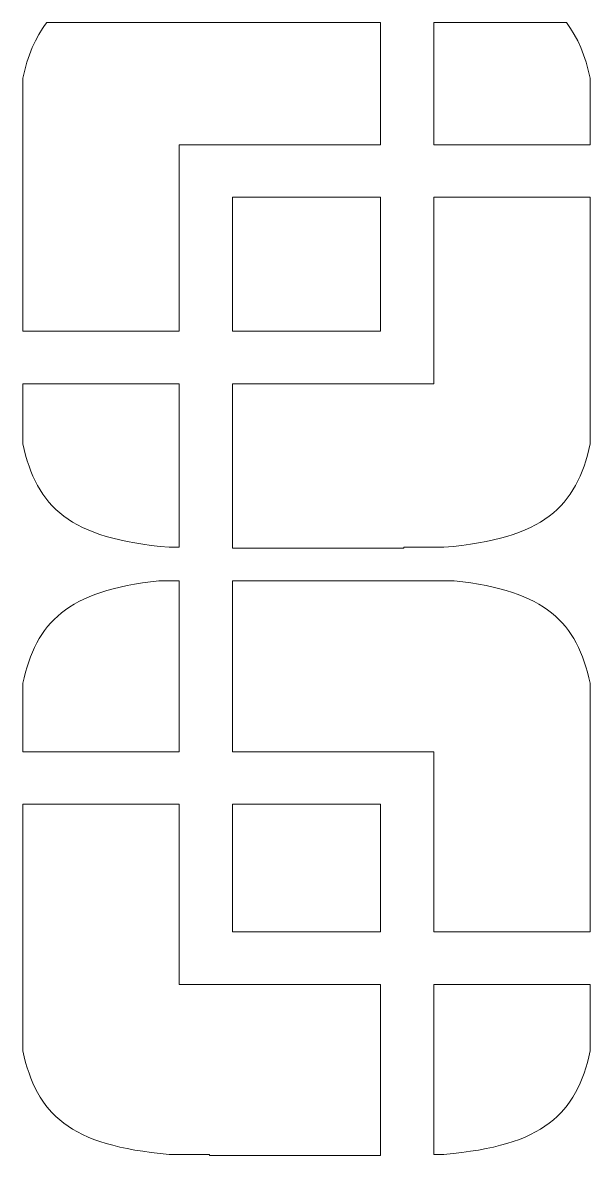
# Model space of a CAD drawing. Header units: millimetres. Extents: x -1200 to 1200, y -590 to 590.
# Drawn here: x 451 to 742, y 9 to 590 of the extents above; entities that cross this region are included whole.
import ezdxf

# ---------------------------------------------------------------- set-up
doc = ezdxf.new("R2010")
doc.units = ezdxf.units.MM
doc.header["$MEASUREMENT"] = 0
doc.layers.add('Layer 1', color=7, linetype='Continuous')

msp = doc.modelspace()

# ---------------------------------------------------------------- linework, layer by layer
at = {"layer": 'Layer 1', "color": 250, "lineweight": 20}
for points, knots in [([(463.0085, 589.9961), (463.0085, 589.9961), (634.0585, 589.9961), (634.0585, 589.9961), (634.0585, 589.9961), (634.0585, 527.3754), (634.0585, 527.3754), (634.0585, 527.3754), (530.8751, 527.3754), (530.8751, 527.3754), (530.8751, 527.3754), (530.8751, 431.7523), (530.8751, 431.7523), (530.8751, 431.7523), (450.6968, 431.7523), (450.6968, 431.7523), (450.6968, 431.7523), (450.6968, 522.9831), (450.6968, 522.9831), (450.6968, 522.9831), (450.6968, 561.4819), (450.6968, 561.4819), (450.6968, 561.4819), (451.7287, 565.6823), (451.7287, 565.6823), (451.7287, 565.6823), (452.8778, 569.7146), (452.8778, 569.7146), (452.8778, 569.7146), (454.1676, 573.5308), (454.1676, 573.5308), (454.1676, 573.5308), (455.5981, 577.1791), (455.5981, 577.1791), (455.5981, 577.1791), (457.1927, 580.6594), (457.1927, 580.6594), (457.1927, 580.6594), (458.9281, 583.9476), (458.9281, 583.9476), (458.9281, 583.9476), (460.8745, 587.0438), (460.8745, 587.0438), (460.8745, 587.0438), (461.9297, 588.532), (461.9297, 588.532), (461.9297, 588.532), (463.0085, 589.9961), (463.0085, 589.9961)], [0, 0, 0, 0, 0.0625, 0.0625, 0.0625, 0.125, 0.125, 0.125, 0.1875, 0.1875, 0.1875, 0.25, 0.25, 0.25, 0.3125, 0.3125, 0.3125, 0.375, 0.375, 0.375, 0.4375, 0.4375, 0.4375, 0.5, 0.5, 0.5, 0.5625, 0.5625, 0.5625, 0.625, 0.625, 0.625, 0.6875, 0.6875, 0.6875, 0.75, 0.75, 0.75, 0.8125, 0.8125, 0.8125, 0.875, 0.875, 0.875, 0.9375, 0.9375, 0.9375, 1, 1, 1, 1]), ([(661.4724, 589.9961), (661.4724, 589.9961), (729.2921, 589.9961), (729.2921, 589.9961), (729.2921, 589.9961), (730.3943, 588.532), (730.3943, 588.532), (730.3943, 588.532), (731.4262, 587.0438), (731.4262, 587.0438), (731.4262, 587.0438), (733.3726, 583.9476), (733.3726, 583.9476), (733.3726, 583.9476), (735.1314, 580.6594), (735.1314, 580.6594), (735.1314, 580.6594), (736.7026, 577.1791), (736.7026, 577.1791), (736.7026, 577.1791), (738.1331, 573.5308), (738.1331, 573.5308), (738.1331, 573.5308), (739.3994, 569.7146), (739.3994, 569.7146), (739.3994, 569.7146), (740.5485, 565.6823), (740.5485, 565.6823), (740.5485, 565.6823), (741.5804, 561.4819), (741.5804, 561.4819), (741.5804, 561.4819), (741.5804, 527.3754), (741.5804, 527.3754), (741.5804, 527.3754), (661.4724, 527.3754), (661.4724, 527.3754), (661.4724, 527.3754), (661.4724, 589.9961), (661.4724, 589.9961)], [0, 0, 0, 0, 0.07692308, 0.07692308, 0.07692308, 0.15384615, 0.15384615, 0.15384615, 0.23076923, 0.23076923, 0.23076923, 0.30769231, 0.30769231, 0.30769231, 0.38461538, 0.38461538, 0.38461538, 0.46153846, 0.46153846, 0.46153846, 0.53846154, 0.53846154, 0.53846154, 0.61538462, 0.61538462, 0.61538462, 0.69230769, 0.69230769, 0.69230769, 0.76923077, 0.76923077, 0.76923077, 0.84615385, 0.84615385, 0.84615385, 0.92307692, 0.92307692, 0.92307692, 1, 1, 1, 1]), ([(558.289, 431.7523), (558.289, 431.7523), (634.0585, 431.7523), (634.0585, 431.7523), (634.0585, 431.7523), (634.0585, 500.4694), (634.0585, 500.4694), (634.0585, 500.4694), (558.289, 500.4694), (558.289, 500.4694), (558.289, 500.4694), (558.289, 431.7523), (558.289, 431.7523)], [0, 0, 0, 0, 0.25, 0.25, 0.25, 0.5, 0.5, 0.5, 0.75, 0.75, 0.75, 1, 1, 1, 1]), ([(645.995, 320.408), (645.995, 320.408), (558.289, 320.408), (558.289, 320.408), (558.289, 320.408), (558.289, 404.8223), (558.289, 404.8223), (558.289, 404.8223), (661.4724, 404.8223), (661.4724, 404.8223), (661.4724, 404.8223), (661.4724, 500.4694), (661.4724, 500.4694), (661.4724, 500.4694), (741.5804, 500.4694), (741.5804, 500.4694), (741.5804, 500.4694), (741.5804, 412.4788), (741.5804, 412.4788), (741.5804, 412.4788), (741.5804, 373.98), (741.5804, 373.98), (741.5804, 373.98), (740.8768, 370.9798), (740.8768, 370.9798), (740.8768, 370.9798), (740.1029, 368.0756), (740.1029, 368.0756), (740.1029, 368.0756), (739.2587, 365.2673), (739.2587, 365.2673), (739.2587, 365.2673), (738.3442, 362.5311), (738.3442, 362.5311), (738.3442, 362.5311), (737.3826, 359.9149), (737.3826, 359.9149), (737.3826, 359.9149), (736.3274, 357.3707), (736.3274, 357.3707), (736.3274, 357.3707), (735.1783, 354.9465), (735.1783, 354.9465), (735.1783, 354.9465), (733.9588, 352.5944), (733.9588, 352.5944), (733.9588, 352.5944), (732.6691, 350.3142), (732.6691, 350.3142), (732.6691, 350.3142), (731.262, 348.154), (731.262, 348.154), (731.262, 348.154), (729.7377, 346.0659), (729.7377, 346.0659), (729.7377, 346.0659), (728.1431, 344.0498), (728.1431, 344.0498), (728.1431, 344.0498), (726.4077, 342.1296), (726.4077, 342.1296), (726.4077, 342.1296), (724.5785, 340.3055), (724.5785, 340.3055), (724.5785, 340.3055), (722.6321, 338.5533), (722.6321, 338.5533), (722.6321, 338.5533), (720.545, 336.8972), (720.545, 336.8972), (720.545, 336.8972), (718.3406, 335.3131), (718.3406, 335.3131), (718.3406, 335.3131), (715.9956, 333.825), (715.9956, 333.825), (715.9956, 333.825), (713.5332, 332.4089), (713.5332, 332.4089), (713.5332, 332.4089), (710.9067, 331.0648), (710.9067, 331.0648), (710.9067, 331.0648), (708.1395, 329.7927), (708.1395, 329.7927), (708.1395, 329.7927), (705.2082, 328.6166), (705.2082, 328.6166), (705.2082, 328.6166), (702.1127, 327.5125), (702.1127, 327.5125), (702.1127, 327.5125), (698.8765, 326.4804), (698.8765, 326.4804), (698.8765, 326.4804), (695.5464, 325.5444), (695.5464, 325.5444), (695.5464, 325.5444), (691.9585, 324.6563), (691.9585, 324.6563), (691.9585, 324.6563), (688.1829, 323.8643), (688.1829, 323.8643), (688.1829, 323.8643), (684.2432, 323.1202), (684.2432, 323.1202), (684.2432, 323.1202), (680.1159, 322.4722), (680.1159, 322.4722), (680.1159, 322.4722), (675.8009, 321.8721), (675.8009, 321.8721), (675.8009, 321.8721), (671.2749, 321.368), (671.2749, 321.368), (671.2749, 321.368), (666.5613, 320.912), (666.5613, 320.912), (666.5613, 320.912), (645.995, 320.912), (645.995, 320.912), (645.995, 320.912), (645.995, 320.408), (645.995, 320.408)], [0, 0, 0, 0, 0.02439024, 0.02439024, 0.02439024, 0.04878049, 0.04878049, 0.04878049, 0.07317073, 0.07317073, 0.07317073, 0.09756098, 0.09756098, 0.09756098, 0.12195122, 0.12195122, 0.12195122, 0.14634146, 0.14634146, 0.14634146, 0.17073171, 0.17073171, 0.17073171, 0.19512195, 0.19512195, 0.19512195, 0.2195122, 0.2195122, 0.2195122, 0.24390244, 0.24390244, 0.24390244, 0.26829268, 0.26829268, 0.26829268, 0.29268293, 0.29268293, 0.29268293, 0.31707317, 0.31707317, 0.31707317, 0.34146341, 0.34146341, 0.34146341, 0.36585366, 0.36585366, 0.36585366, 0.3902439, 0.3902439, 0.3902439, 0.41463415, 0.41463415, 0.41463415, 0.43902439, 0.43902439, 0.43902439, 0.46341463, 0.46341463, 0.46341463, 0.48780488, 0.48780488, 0.48780488, 0.51219512, 0.51219512, 0.51219512, 0.53658537, 0.53658537, 0.53658537, 0.56097561, 0.56097561, 0.56097561, 0.58536585, 0.58536585, 0.58536585, 0.6097561, 0.6097561, 0.6097561, 0.63414634, 0.63414634, 0.63414634, 0.65853659, 0.65853659, 0.65853659, 0.68292683, 0.68292683, 0.68292683, 0.70731707, 0.70731707, 0.70731707, 0.73170732, 0.73170732, 0.73170732, 0.75609756, 0.75609756, 0.75609756, 0.7804878, 0.7804878, 0.7804878, 0.80487805, 0.80487805, 0.80487805, 0.82926829, 0.82926829, 0.82926829, 0.85365854, 0.85365854, 0.85365854, 0.87804878, 0.87804878, 0.87804878, 0.90243902, 0.90243902, 0.90243902, 0.92682927, 0.92682927, 0.92682927, 0.95121951, 0.95121951, 0.95121951, 0.97560976, 0.97560976, 0.97560976, 1, 1, 1, 1]), ([(450.6968, 404.8223), (450.6968, 404.8223), (450.6968, 373.98), (450.6968, 373.98), (450.6968, 373.98), (451.4238, 370.9798), (451.4238, 370.9798), (451.4238, 370.9798), (452.1977, 368.0756), (452.1977, 368.0756), (452.1977, 368.0756), (453.0419, 365.2433), (453.0419, 365.2433), (453.0419, 365.2433), (453.9565, 362.5311), (453.9565, 362.5311), (453.9565, 362.5311), (454.918, 359.9149), (454.918, 359.9149), (454.918, 359.9149), (455.9733, 357.3707), (455.9733, 357.3707), (455.9733, 357.3707), (457.1224, 354.9225), (457.1224, 354.9225), (457.1224, 354.9225), (458.3418, 352.5704), (458.3418, 352.5704), (458.3418, 352.5704), (459.6551, 350.3142), (459.6551, 350.3142), (459.6551, 350.3142), (461.0621, 348.154), (461.0621, 348.154), (461.0621, 348.154), (462.5629, 346.0659), (462.5629, 346.0659), (462.5629, 346.0659), (464.1811, 344.0498), (464.1811, 344.0498), (464.1811, 344.0498), (465.893, 342.1296), (465.893, 342.1296), (465.893, 342.1296), (467.7221, 340.3055), (467.7221, 340.3055), (467.7221, 340.3055), (469.6919, 338.5533), (469.6919, 338.5533), (469.6919, 338.5533), (471.7557, 336.8972), (471.7557, 336.8972), (471.7557, 336.8972), (473.96, 335.3131), (473.96, 335.3131), (473.96, 335.3131), (476.3051, 333.825), (476.3051, 333.825), (476.3051, 333.825), (478.7908, 332.4089), (478.7908, 332.4089), (478.7908, 332.4089), (481.4173, 331.0648), (481.4173, 331.0648), (481.4173, 331.0648), (484.1846, 329.7927), (484.1846, 329.7927), (484.1846, 329.7927), (487.1159, 328.6166), (487.1159, 328.6166), (487.1159, 328.6166), (490.188, 327.5125), (490.188, 327.5125), (490.188, 327.5125), (493.4476, 326.4804), (493.4476, 326.4804), (493.4476, 326.4804), (496.848, 325.5444), (496.848, 325.5444), (496.848, 325.5444), (500.4359, 324.6563), (500.4359, 324.6563), (500.4359, 324.6563), (504.1881, 323.8643), (504.1881, 323.8643), (504.1881, 323.8643), (508.1513, 323.1202), (508.1513, 323.1202), (508.1513, 323.1202), (512.2786, 322.4722), (512.2786, 322.4722), (512.2786, 322.4722), (516.5935, 321.8721), (516.5935, 321.8721), (516.5935, 321.8721), (521.1195, 321.368), (521.1195, 321.368), (521.1195, 321.368), (525.8332, 320.912), (525.8332, 320.912), (525.8332, 320.912), (530.8751, 320.912), (530.8751, 320.912), (530.8751, 320.912), (530.8751, 404.8223), (530.8751, 404.8223), (530.8751, 404.8223), (450.6968, 404.8223), (450.6968, 404.8223)], [0, 0, 0, 0, 0.02777778, 0.02777778, 0.02777778, 0.05555556, 0.05555556, 0.05555556, 0.08333333, 0.08333333, 0.08333333, 0.11111111, 0.11111111, 0.11111111, 0.13888889, 0.13888889, 0.13888889, 0.16666667, 0.16666667, 0.16666667, 0.19444444, 0.19444444, 0.19444444, 0.22222222, 0.22222222, 0.22222222, 0.25, 0.25, 0.25, 0.27777778, 0.27777778, 0.27777778, 0.30555556, 0.30555556, 0.30555556, 0.33333333, 0.33333333, 0.33333333, 0.36111111, 0.36111111, 0.36111111, 0.38888889, 0.38888889, 0.38888889, 0.41666667, 0.41666667, 0.41666667, 0.44444444, 0.44444444, 0.44444444, 0.47222222, 0.47222222, 0.47222222, 0.5, 0.5, 0.5, 0.52777778, 0.52777778, 0.52777778, 0.55555556, 0.55555556, 0.55555556, 0.58333333, 0.58333333, 0.58333333, 0.61111111, 0.61111111, 0.61111111, 0.63888889, 0.63888889, 0.63888889, 0.66666667, 0.66666667, 0.66666667, 0.69444444, 0.69444444, 0.69444444, 0.72222222, 0.72222222, 0.72222222, 0.75, 0.75, 0.75, 0.77777778, 0.77777778, 0.77777778, 0.80555556, 0.80555556, 0.80555556, 0.83333333, 0.83333333, 0.83333333, 0.86111111, 0.86111111, 0.86111111, 0.88888889, 0.88888889, 0.88888889, 0.91666667, 0.91666667, 0.91666667, 0.94444444, 0.94444444, 0.94444444, 0.97222222, 0.97222222, 0.97222222, 1, 1, 1, 1]), ([(520.5333, 303.6788), (520.5333, 303.6788), (530.8751, 303.6788), (530.8751, 303.6788), (530.8751, 303.6788), (530.8751, 216.0002), (530.8751, 216.0002), (530.8751, 216.0002), (450.6968, 216.0002), (450.6968, 216.0002), (450.6968, 216.0002), (450.6968, 251.1388), (450.6968, 251.1388), (450.6968, 251.1388), (451.4003, 254.019), (451.4003, 254.019), (451.4003, 254.019), (452.1508, 256.8272), (452.1508, 256.8272), (452.1508, 256.8272), (452.9481, 259.5635), (452.9481, 259.5635), (452.9481, 259.5635), (453.8158, 262.1796), (453.8158, 262.1796), (453.8158, 262.1796), (454.7538, 264.7479), (454.7538, 264.7479), (454.7538, 264.7479), (455.7622, 267.196), (455.7622, 267.196), (455.7622, 267.196), (456.8175, 269.5722), (456.8175, 269.5722), (456.8175, 269.5722), (457.99, 271.8763), (457.99, 271.8763), (457.99, 271.8763), (459.2329, 274.0845), (459.2329, 274.0845), (459.2329, 274.0845), (460.5462, 276.1967), (460.5462, 276.1967), (460.5462, 276.1967), (461.9532, 278.2609), (461.9532, 278.2609), (461.9532, 278.2609), (463.4775, 280.205), (463.4775, 280.205), (463.4775, 280.205), (465.0956, 282.1011), (465.0956, 282.1011), (465.0956, 282.1011), (466.8075, 283.9012), (466.8075, 283.9012), (466.8075, 283.9012), (468.6367, 285.6294), (468.6367, 285.6294), (468.6367, 285.6294), (470.5831, 287.2855), (470.5831, 287.2855), (470.5831, 287.2855), (472.6233, 288.8456), (472.6233, 288.8456), (472.6233, 288.8456), (474.7808, 290.3338), (474.7808, 290.3338), (474.7808, 290.3338), (477.1259, 291.7499), (477.1259, 291.7499), (477.1259, 291.7499), (479.5413, 293.094), (479.5413, 293.094), (479.5413, 293.094), (482.1209, 294.366), (482.1209, 294.366), (482.1209, 294.366), (484.8412, 295.5661), (484.8412, 295.5661), (484.8412, 295.5661), (487.6787, 296.6942), (487.6787, 296.6942), (487.6787, 296.6942), (490.6805, 297.7503), (490.6805, 297.7503), (490.6805, 297.7503), (493.8463, 298.7344), (493.8463, 298.7344), (493.8463, 298.7344), (497.1529, 299.6464), (497.1529, 299.6464), (497.1529, 299.6464), (500.6235, 300.4865), (500.6235, 300.4865), (500.6235, 300.4865), (504.2584, 301.2546), (504.2584, 301.2546), (504.2584, 301.2546), (508.0575, 301.9506), (508.0575, 301.9506), (508.0575, 301.9506), (512.0206, 302.5986), (512.0206, 302.5986), (512.0206, 302.5986), (516.1949, 303.1747), (516.1949, 303.1747), (516.1949, 303.1747), (520.5333, 303.6788), (520.5333, 303.6788)], [0, 0, 0, 0, 0.02777778, 0.02777778, 0.02777778, 0.05555556, 0.05555556, 0.05555556, 0.08333333, 0.08333333, 0.08333333, 0.11111111, 0.11111111, 0.11111111, 0.13888889, 0.13888889, 0.13888889, 0.16666667, 0.16666667, 0.16666667, 0.19444444, 0.19444444, 0.19444444, 0.22222222, 0.22222222, 0.22222222, 0.25, 0.25, 0.25, 0.27777778, 0.27777778, 0.27777778, 0.30555556, 0.30555556, 0.30555556, 0.33333333, 0.33333333, 0.33333333, 0.36111111, 0.36111111, 0.36111111, 0.38888889, 0.38888889, 0.38888889, 0.41666667, 0.41666667, 0.41666667, 0.44444444, 0.44444444, 0.44444444, 0.47222222, 0.47222222, 0.47222222, 0.5, 0.5, 0.5, 0.52777778, 0.52777778, 0.52777778, 0.55555556, 0.55555556, 0.55555556, 0.58333333, 0.58333333, 0.58333333, 0.61111111, 0.61111111, 0.61111111, 0.63888889, 0.63888889, 0.63888889, 0.66666667, 0.66666667, 0.66666667, 0.69444444, 0.69444444, 0.69444444, 0.72222222, 0.72222222, 0.72222222, 0.75, 0.75, 0.75, 0.77777778, 0.77777778, 0.77777778, 0.80555556, 0.80555556, 0.80555556, 0.83333333, 0.83333333, 0.83333333, 0.86111111, 0.86111111, 0.86111111, 0.88888889, 0.88888889, 0.88888889, 0.91666667, 0.91666667, 0.91666667, 0.94444444, 0.94444444, 0.94444444, 0.97222222, 0.97222222, 0.97222222, 1, 1, 1, 1]), ([(558.289, 303.6788), (558.289, 303.6788), (671.8612, 303.6788), (671.8612, 303.6788), (671.8612, 303.6788), (676.1996, 303.1747), (676.1996, 303.1747), (676.1996, 303.1747), (680.3504, 302.5986), (680.3504, 302.5986), (680.3504, 302.5986), (684.337, 301.9506), (684.337, 301.9506), (684.337, 301.9506), (688.136, 301.2546), (688.136, 301.2546), (688.136, 301.2546), (691.7709, 300.4865), (691.7709, 300.4865), (691.7709, 300.4865), (695.2416, 299.6464), (695.2416, 299.6464), (695.2416, 299.6464), (698.4778, 298.7344), (698.4778, 298.7344), (698.4778, 298.7344), (701.6202, 297.7503), (701.6202, 297.7503), (701.6202, 297.7503), (704.6219, 296.6942), (704.6219, 296.6942), (704.6219, 296.6942), (707.4829, 295.5661), (707.4829, 295.5661), (707.4829, 295.5661), (710.1797, 294.366), (710.1797, 294.366), (710.1797, 294.366), (712.7594, 293.094), (712.7594, 293.094), (712.7594, 293.094), (715.1983, 291.7499), (715.1983, 291.7499), (715.1983, 291.7499), (717.4964, 290.3338), (717.4964, 290.3338), (717.4964, 290.3338), (719.6773, 288.8456), (719.6773, 288.8456), (719.6773, 288.8456), (721.741, 287.2855), (721.741, 287.2855), (721.741, 287.2855), (723.6874, 285.6294), (723.6874, 285.6294), (723.6874, 285.6294), (725.4931, 283.9012), (725.4931, 283.9012), (725.4931, 283.9012), (727.2285, 282.1011), (727.2285, 282.1011), (727.2285, 282.1011), (728.8231, 280.205), (728.8231, 280.205), (728.8231, 280.205), (730.3475, 278.2369), (730.3475, 278.2369), (730.3475, 278.2369), (731.7545, 276.1967), (731.7545, 276.1967), (731.7545, 276.1967), (733.0912, 274.0845), (733.0912, 274.0845), (733.0912, 274.0845), (734.3106, 271.8763), (734.3106, 271.8763), (734.3106, 271.8763), (735.4832, 269.5722), (735.4832, 269.5722), (735.4832, 269.5722), (736.5384, 267.196), (736.5384, 267.196), (736.5384, 267.196), (737.5468, 264.7238), (737.5468, 264.7238), (737.5468, 264.7238), (738.4848, 262.1796), (738.4848, 262.1796), (738.4848, 262.1796), (739.3525, 259.5635), (739.3525, 259.5635), (739.3525, 259.5635), (740.1499, 256.8272), (740.1499, 256.8272), (740.1499, 256.8272), (740.9002, 254.019), (740.9002, 254.019), (740.9002, 254.019), (741.5804, 251.1388), (741.5804, 251.1388), (741.5804, 251.1388), (741.5804, 211.6079), (741.5804, 211.6079), (741.5804, 211.6079), (741.5804, 123.6173), (741.5804, 123.6173), (741.5804, 123.6173), (661.4724, 123.6173), (661.4724, 123.6173), (661.4724, 123.6173), (661.4724, 216.0002), (661.4724, 216.0002), (661.4724, 216.0002), (558.289, 216.0002), (558.289, 216.0002), (558.289, 216.0002), (558.289, 303.6788), (558.289, 303.6788)], [0, 0, 0, 0, 0.02564103, 0.02564103, 0.02564103, 0.05128205, 0.05128205, 0.05128205, 0.07692308, 0.07692308, 0.07692308, 0.1025641, 0.1025641, 0.1025641, 0.12820513, 0.12820513, 0.12820513, 0.15384615, 0.15384615, 0.15384615, 0.17948718, 0.17948718, 0.17948718, 0.20512821, 0.20512821, 0.20512821, 0.23076923, 0.23076923, 0.23076923, 0.25641026, 0.25641026, 0.25641026, 0.28205128, 0.28205128, 0.28205128, 0.30769231, 0.30769231, 0.30769231, 0.33333333, 0.33333333, 0.33333333, 0.35897436, 0.35897436, 0.35897436, 0.38461538, 0.38461538, 0.38461538, 0.41025641, 0.41025641, 0.41025641, 0.43589744, 0.43589744, 0.43589744, 0.46153846, 0.46153846, 0.46153846, 0.48717949, 0.48717949, 0.48717949, 0.51282051, 0.51282051, 0.51282051, 0.53846154, 0.53846154, 0.53846154, 0.56410256, 0.56410256, 0.56410256, 0.58974359, 0.58974359, 0.58974359, 0.61538462, 0.61538462, 0.61538462, 0.64102564, 0.64102564, 0.64102564, 0.66666667, 0.66666667, 0.66666667, 0.69230769, 0.69230769, 0.69230769, 0.71794872, 0.71794872, 0.71794872, 0.74358974, 0.74358974, 0.74358974, 0.76923077, 0.76923077, 0.76923077, 0.79487179, 0.79487179, 0.79487179, 0.82051282, 0.82051282, 0.82051282, 0.84615385, 0.84615385, 0.84615385, 0.87179487, 0.87179487, 0.87179487, 0.8974359, 0.8974359, 0.8974359, 0.92307692, 0.92307692, 0.92307692, 0.94871795, 0.94871795, 0.94871795, 0.97435897, 0.97435897, 0.97435897, 1, 1, 1, 1]), ([(634.0585, 9.0328), (634.0585, 9.0328), (546.3526, 9.0328), (546.3526, 9.0328), (546.3526, 9.0328), (546.3526, 9.5368), (546.3526, 9.5368), (546.3526, 9.5368), (525.8332, 9.5368), (525.8332, 9.5368), (525.8332, 9.5368), (521.1195, 9.9928), (521.1195, 9.9928), (521.1195, 9.9928), (516.5935, 10.4969), (516.5935, 10.4969), (516.5935, 10.4969), (512.2786, 11.0969), (512.2786, 11.0969), (512.2786, 11.0969), (508.1513, 11.745), (508.1513, 11.745), (508.1513, 11.745), (504.1881, 12.489), (504.1881, 12.489), (504.1881, 12.489), (500.4359, 13.2811), (500.4359, 13.2811), (500.4359, 13.2811), (496.848, 14.1692), (496.848, 14.1692), (496.848, 14.1692), (493.4476, 15.1052), (493.4476, 15.1052), (493.4476, 15.1052), (490.188, 16.1373), (490.188, 16.1373), (490.188, 16.1373), (487.1159, 17.2414), (487.1159, 17.2414), (487.1159, 17.2414), (484.1846, 18.4175), (484.1846, 18.4175), (484.1846, 18.4175), (481.4173, 19.6895), (481.4173, 19.6895), (481.4173, 19.6895), (478.7908, 21.0337), (478.7908, 21.0337), (478.7908, 21.0337), (476.3051, 22.4498), (476.3051, 22.4498), (476.3051, 22.4498), (473.96, 23.9379), (473.96, 23.9379), (473.96, 23.9379), (471.7557, 25.522), (471.7557, 25.522), (471.7557, 25.522), (469.6919, 27.1781), (469.6919, 27.1781), (469.6919, 27.1781), (467.7221, 28.9303), (467.7221, 28.9303), (467.7221, 28.9303), (465.893, 30.7544), (465.893, 30.7544), (465.893, 30.7544), (464.1811, 32.6745), (464.1811, 32.6745), (464.1811, 32.6745), (462.5629, 34.6667), (462.5629, 34.6667), (462.5629, 34.6667), (461.0621, 36.7548), (461.0621, 36.7548), (461.0621, 36.7548), (459.6551, 38.939), (459.6551, 38.939), (459.6551, 38.939), (458.3418, 41.1952), (458.3418, 41.1952), (458.3418, 41.1952), (457.1224, 43.5473), (457.1224, 43.5473), (457.1224, 43.5473), (455.9733, 45.9955), (455.9733, 45.9955), (455.9733, 45.9955), (454.918, 48.5397), (454.918, 48.5397), (454.918, 48.5397), (453.9565, 51.1559), (453.9565, 51.1559), (453.9565, 51.1559), (453.0419, 53.8681), (453.0419, 53.8681), (453.0419, 53.8681), (452.1977, 56.6763), (452.1977, 56.6763), (452.1977, 56.6763), (451.4238, 59.6045), (451.4238, 59.6045), (451.4238, 59.6045), (450.6968, 62.6048), (450.6968, 62.6048), (450.6968, 62.6048), (450.6968, 101.0796), (450.6968, 101.0796), (450.6968, 101.0796), (450.6968, 189.0942), (450.6968, 189.0942), (450.6968, 189.0942), (530.8751, 189.0942), (530.8751, 189.0942), (530.8751, 189.0942), (530.8751, 96.6873), (530.8751, 96.6873), (530.8751, 96.6873), (634.0585, 96.6873), (634.0585, 96.6873), (634.0585, 96.6873), (634.0585, 9.0328), (634.0585, 9.0328)], [0, 0, 0, 0, 0.02439024, 0.02439024, 0.02439024, 0.04878049, 0.04878049, 0.04878049, 0.07317073, 0.07317073, 0.07317073, 0.09756098, 0.09756098, 0.09756098, 0.12195122, 0.12195122, 0.12195122, 0.14634146, 0.14634146, 0.14634146, 0.17073171, 0.17073171, 0.17073171, 0.19512195, 0.19512195, 0.19512195, 0.2195122, 0.2195122, 0.2195122, 0.24390244, 0.24390244, 0.24390244, 0.26829268, 0.26829268, 0.26829268, 0.29268293, 0.29268293, 0.29268293, 0.31707317, 0.31707317, 0.31707317, 0.34146341, 0.34146341, 0.34146341, 0.36585366, 0.36585366, 0.36585366, 0.3902439, 0.3902439, 0.3902439, 0.41463415, 0.41463415, 0.41463415, 0.43902439, 0.43902439, 0.43902439, 0.46341463, 0.46341463, 0.46341463, 0.48780488, 0.48780488, 0.48780488, 0.51219512, 0.51219512, 0.51219512, 0.53658537, 0.53658537, 0.53658537, 0.56097561, 0.56097561, 0.56097561, 0.58536585, 0.58536585, 0.58536585, 0.6097561, 0.6097561, 0.6097561, 0.63414634, 0.63414634, 0.63414634, 0.65853659, 0.65853659, 0.65853659, 0.68292683, 0.68292683, 0.68292683, 0.70731707, 0.70731707, 0.70731707, 0.73170732, 0.73170732, 0.73170732, 0.75609756, 0.75609756, 0.75609756, 0.7804878, 0.7804878, 0.7804878, 0.80487805, 0.80487805, 0.80487805, 0.82926829, 0.82926829, 0.82926829, 0.85365854, 0.85365854, 0.85365854, 0.87804878, 0.87804878, 0.87804878, 0.90243902, 0.90243902, 0.90243902, 0.92682927, 0.92682927, 0.92682927, 0.95121951, 0.95121951, 0.95121951, 0.97560976, 0.97560976, 0.97560976, 1, 1, 1, 1]), ([(558.289, 123.6173), (558.289, 123.6173), (558.289, 189.0942), (558.289, 189.0942), (558.289, 189.0942), (634.0585, 189.0942), (634.0585, 189.0942), (634.0585, 189.0942), (634.0585, 123.6173), (634.0585, 123.6173), (634.0585, 123.6173), (558.289, 123.6173), (558.289, 123.6173)], [0, 0, 0, 0, 0.25, 0.25, 0.25, 0.5, 0.5, 0.5, 0.75, 0.75, 0.75, 1, 1, 1, 1]), ([(666.5613, 9.5368), (666.5613, 9.5368), (671.2749, 9.9928), (671.2749, 9.9928), (671.2749, 9.9928), (675.8009, 10.4969), (675.8009, 10.4969), (675.8009, 10.4969), (680.1159, 11.0969), (680.1159, 11.0969), (680.1159, 11.0969), (684.2432, 11.745), (684.2432, 11.745), (684.2432, 11.745), (688.1829, 12.489), (688.1829, 12.489), (688.1829, 12.489), (691.9585, 13.2811), (691.9585, 13.2811), (691.9585, 13.2811), (695.5464, 14.1692), (695.5464, 14.1692), (695.5464, 14.1692), (698.8765, 15.1052), (698.8765, 15.1052), (698.8765, 15.1052), (702.1127, 16.1373), (702.1127, 16.1373), (702.1127, 16.1373), (705.2082, 17.2414), (705.2082, 17.2414), (705.2082, 17.2414), (708.1395, 18.4175), (708.1395, 18.4175), (708.1395, 18.4175), (710.9067, 19.6895), (710.9067, 19.6895), (710.9067, 19.6895), (713.5332, 21.0337), (713.5332, 21.0337), (713.5332, 21.0337), (715.9956, 22.4498), (715.9956, 22.4498), (715.9956, 22.4498), (718.3406, 23.9379), (718.3406, 23.9379), (718.3406, 23.9379), (720.545, 25.522), (720.545, 25.522), (720.545, 25.522), (722.6321, 27.1781), (722.6321, 27.1781), (722.6321, 27.1781), (724.5785, 28.9303), (724.5785, 28.9303), (724.5785, 28.9303), (726.4077, 30.7544), (726.4077, 30.7544), (726.4077, 30.7544), (728.1431, 32.6745), (728.1431, 32.6745), (728.1431, 32.6745), (729.7377, 34.6667), (729.7377, 34.6667), (729.7377, 34.6667), (731.262, 36.7548), (731.262, 36.7548), (731.262, 36.7548), (732.6691, 38.939), (732.6691, 38.939), (732.6691, 38.939), (733.9588, 41.1952), (733.9588, 41.1952), (733.9588, 41.1952), (735.1783, 43.5473), (735.1783, 43.5473), (735.1783, 43.5473), (736.3274, 45.9955), (736.3274, 45.9955), (736.3274, 45.9955), (737.3826, 48.5397), (737.3826, 48.5397), (737.3826, 48.5397), (738.3442, 51.1559), (738.3442, 51.1559), (738.3442, 51.1559), (739.2587, 53.8681), (739.2587, 53.8681), (739.2587, 53.8681), (740.1029, 56.7003), (740.1029, 56.7003), (740.1029, 56.7003), (740.8768, 59.6045), (740.8768, 59.6045), (740.8768, 59.6045), (741.5804, 62.6048), (741.5804, 62.6048), (741.5804, 62.6048), (741.5804, 96.6873), (741.5804, 96.6873), (741.5804, 96.6873), (661.4724, 96.6873), (661.4724, 96.6873), (661.4724, 96.6873), (661.4724, 9.5368), (661.4724, 9.5368), (661.4724, 9.5368), (666.5613, 9.5368), (666.5613, 9.5368)], [0, 0, 0, 0, 0.02777778, 0.02777778, 0.02777778, 0.05555556, 0.05555556, 0.05555556, 0.08333333, 0.08333333, 0.08333333, 0.11111111, 0.11111111, 0.11111111, 0.13888889, 0.13888889, 0.13888889, 0.16666667, 0.16666667, 0.16666667, 0.19444444, 0.19444444, 0.19444444, 0.22222222, 0.22222222, 0.22222222, 0.25, 0.25, 0.25, 0.27777778, 0.27777778, 0.27777778, 0.30555556, 0.30555556, 0.30555556, 0.33333333, 0.33333333, 0.33333333, 0.36111111, 0.36111111, 0.36111111, 0.38888889, 0.38888889, 0.38888889, 0.41666667, 0.41666667, 0.41666667, 0.44444444, 0.44444444, 0.44444444, 0.47222222, 0.47222222, 0.47222222, 0.5, 0.5, 0.5, 0.52777778, 0.52777778, 0.52777778, 0.55555556, 0.55555556, 0.55555556, 0.58333333, 0.58333333, 0.58333333, 0.61111111, 0.61111111, 0.61111111, 0.63888889, 0.63888889, 0.63888889, 0.66666667, 0.66666667, 0.66666667, 0.69444444, 0.69444444, 0.69444444, 0.72222222, 0.72222222, 0.72222222, 0.75, 0.75, 0.75, 0.77777778, 0.77777778, 0.77777778, 0.80555556, 0.80555556, 0.80555556, 0.83333333, 0.83333333, 0.83333333, 0.86111111, 0.86111111, 0.86111111, 0.88888889, 0.88888889, 0.88888889, 0.91666667, 0.91666667, 0.91666667, 0.94444444, 0.94444444, 0.94444444, 0.97222222, 0.97222222, 0.97222222, 1, 1, 1, 1])]:
    msp.add_open_spline(points, degree=3, knots=knots, dxfattribs=at)

doc.saveas('drawing.dxf')
